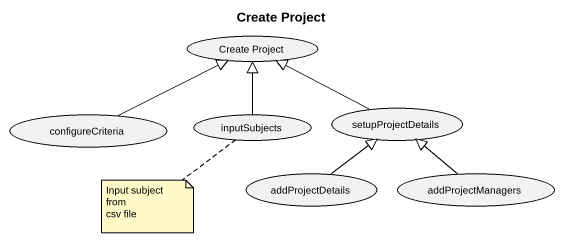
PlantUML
@startuml
title Create Project
usecase "Create Project" as Create_Project
usecase setupProjectDetails
usecase configureCriteria
usecase inputSubjects
usecase addProjectDetails
usecase addProjectManagers
setupProjectDetails -left-|> Create_Project
configureCriteria -right-|> Create_Project
inputSubjects -up-|> Create_Project
addProjectDetails -up-|> setupProjectDetails
addProjectManagers -up-|> setupProjectDetails
note bottom of inputSubjects
  Input subject from
  csv file
end note
@enduml
